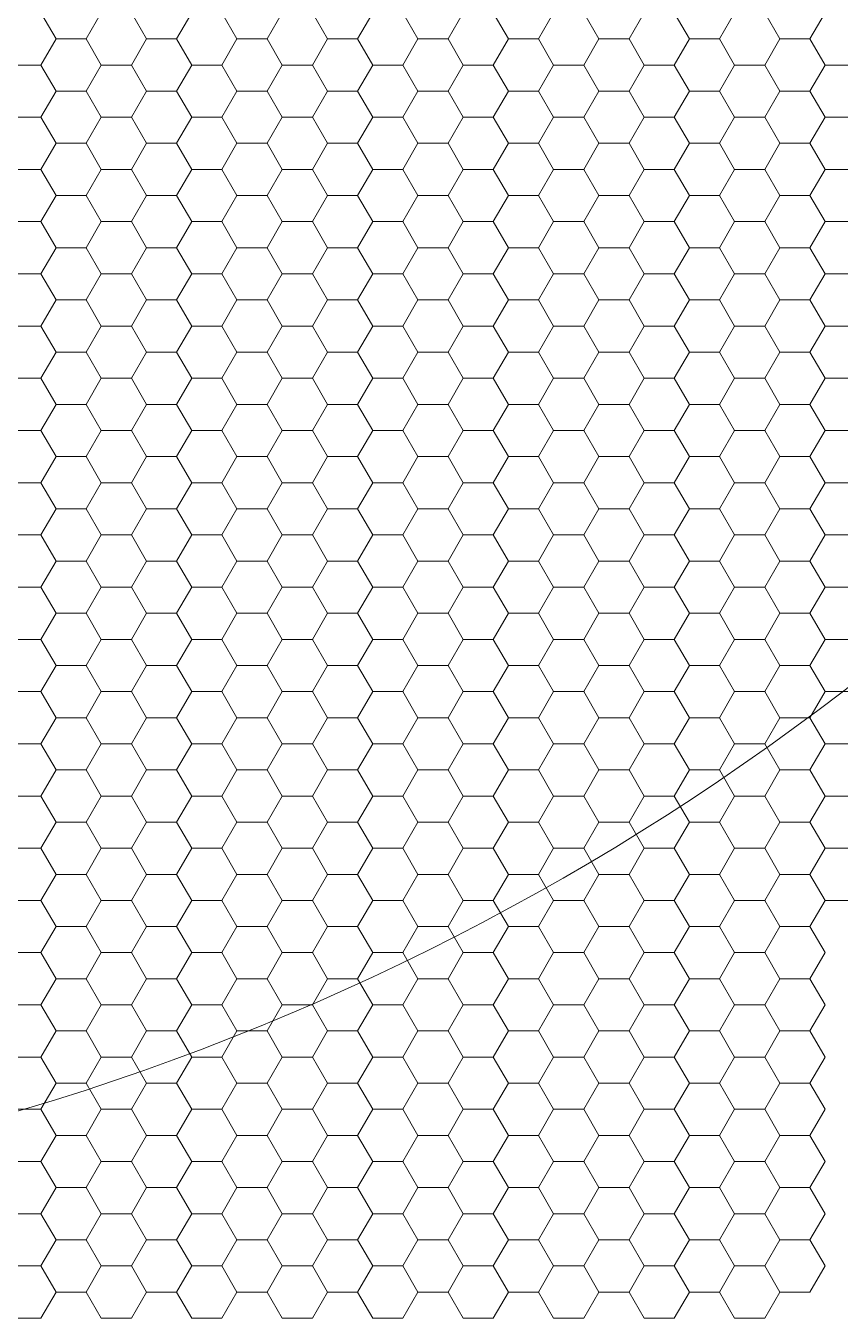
# Model space of a CAD drawing. Header units: inches. Extents: x 59 to 241, y -1 to 185.
# Drawn here: x 174 to 201, y -0.87 to 42 of the extents above; entities that cross this region are included whole.
import ezdxf

# ---------------------------------------------------------------- set-up
doc = ezdxf.new("R2010")
doc.units = ezdxf.units.IN
doc.header["$MEASUREMENT"] = 0
doc.layers.get('0').update_dxf_attribs({"lineweight": 0})

msp = doc.modelspace()

# ---------------------------------------------------------------- linework, layer by layer
at = {"color": 251, "linetype": 'Continuous', "lineweight": 0, "flags": 128}
for points in [[(176, 43.301), (175, 43.301), (174.5, 42.435), (175, 41.569), (176, 41.569), (176.5, 42.435)], [(179, 43.301), (178, 43.301), (177.5, 42.435), (178, 41.569), (179, 41.569), (179.5, 42.435)], [(182, 43.301), (181, 43.301), (180.5, 42.435), (181, 41.569), (182, 41.569), (182.5, 42.435)], [(185, 43.301), (184, 43.301), (183.5, 42.435), (184, 41.569), (185, 41.569), (185.5, 42.435)], [(188, 43.301), (187, 43.301), (186.5, 42.435), (187, 41.569), (188, 41.569), (188.5, 42.435)], [(191, 43.301), (190, 43.301), (189.5, 42.435), (190, 41.569), (191, 41.569), (191.5, 42.435)], [(194, 43.301), (193, 43.301), (192.5, 42.435), (193, 41.569), (194, 41.569), (194.5, 42.435)], [(197, 43.301), (196, 43.301), (195.5, 42.435), (196, 41.569), (197, 41.569), (197.5, 42.435)], [(200, 43.301), (199, 43.301), (198.5, 42.435), (199, 41.569), (200, 41.569), (200.5, 42.435)], [(174.5, 42.435), (173.5, 42.435), (173, 41.569), (173.5, 40.703), (174.5, 40.703), (175, 41.569)], [(177.5, 42.435), (176.5, 42.435), (176, 41.569), (176.5, 40.703), (177.5, 40.703), (178, 41.569)], [(180.5, 42.435), (179.5, 42.435), (179, 41.569), (179.5, 40.703), (180.5, 40.703), (181, 41.569)], [(183.5, 42.435), (182.5, 42.435), (182, 41.569), (182.5, 40.703), (183.5, 40.703), (184, 41.569)], [(186.5, 42.435), (185.5, 42.435), (185, 41.569), (185.5, 40.703), (186.5, 40.703), (187, 41.569)], [(189.5, 42.435), (188.5, 42.435), (188, 41.569), (188.5, 40.703), (189.5, 40.703), (190, 41.569)], [(192.5, 42.435), (191.5, 42.435), (191, 41.569), (191.5, 40.703), (192.5, 40.703), (193, 41.569)], [(195.5, 42.435), (194.5, 42.435), (194, 41.569), (194.5, 40.703), (195.5, 40.703), (196, 41.569)], [(198.5, 42.435), (197.5, 42.435), (197, 41.569), (197.5, 40.703), (198.5, 40.703), (199, 41.569)], [(201.5, 42.435), (200.5, 42.435), (200, 41.569), (200.5, 40.703), (201.5, 40.703), (202, 41.569)], [(176, 41.569), (175, 41.569), (174.5, 40.703), (175, 39.837), (176, 39.837), (176.5, 40.703)], [(179, 41.569), (178, 41.569), (177.5, 40.703), (178, 39.837), (179, 39.837), (179.5, 40.703)], [(182, 41.569), (181, 41.569), (180.5, 40.703), (181, 39.837), (182, 39.837), (182.5, 40.703)], [(185, 41.569), (184, 41.569), (183.5, 40.703), (184, 39.837), (185, 39.837), (185.5, 40.703)], [(188, 41.569), (187, 41.569), (186.5, 40.703), (187, 39.837), (188, 39.837), (188.5, 40.703)], [(191, 41.569), (190, 41.569), (189.5, 40.703), (190, 39.837), (191, 39.837), (191.5, 40.703)], [(194, 41.569), (193, 41.569), (192.5, 40.703), (193, 39.837), (194, 39.837), (194.5, 40.703)], [(197, 41.569), (196, 41.569), (195.5, 40.703), (196, 39.837), (197, 39.837), (197.5, 40.703)], [(200, 41.569), (199, 41.569), (198.5, 40.703), (199, 39.837), (200, 39.837), (200.5, 40.703)], [(174.5, 40.703), (173.5, 40.703), (173, 39.837), (173.5, 38.971), (174.5, 38.971), (175, 39.837)], [(177.5, 40.703), (176.5, 40.703), (176, 39.837), (176.5, 38.971), (177.5, 38.971), (178, 39.837)], [(180.5, 40.703), (179.5, 40.703), (179, 39.837), (179.5, 38.971), (180.5, 38.971), (181, 39.837)], [(183.5, 40.703), (182.5, 40.703), (182, 39.837), (182.5, 38.971), (183.5, 38.971), (184, 39.837)], [(186.5, 40.703), (185.5, 40.703), (185, 39.837), (185.5, 38.971), (186.5, 38.971), (187, 39.837)], [(189.5, 40.703), (188.5, 40.703), (188, 39.837), (188.5, 38.971), (189.5, 38.971), (190, 39.837)], [(192.5, 40.703), (191.5, 40.703), (191, 39.837), (191.5, 38.971), (192.5, 38.971), (193, 39.837)], [(195.5, 40.703), (194.5, 40.703), (194, 39.837), (194.5, 38.971), (195.5, 38.971), (196, 39.837)], [(198.5, 40.703), (197.5, 40.703), (197, 39.837), (197.5, 38.971), (198.5, 38.971), (199, 39.837)], [(201.5, 40.703), (200.5, 40.703), (200, 39.837), (200.5, 38.971), (201.5, 38.971), (202, 39.837)], [(176, 39.837), (175, 39.837), (174.5, 38.971), (175, 38.105), (176, 38.105), (176.5, 38.971)], [(179, 39.837), (178, 39.837), (177.5, 38.971), (178, 38.105), (179, 38.105), (179.5, 38.971)], [(182, 39.837), (181, 39.837), (180.5, 38.971), (181, 38.105), (182, 38.105), (182.5, 38.971)], [(185, 39.837), (184, 39.837), (183.5, 38.971), (184, 38.105), (185, 38.105), (185.5, 38.971)], [(188, 39.837), (187, 39.837), (186.5, 38.971), (187, 38.105), (188, 38.105), (188.5, 38.971)], [(191, 39.837), (190, 39.837), (189.5, 38.971), (190, 38.105), (191, 38.105), (191.5, 38.971)], [(194, 39.837), (193, 39.837), (192.5, 38.971), (193, 38.105), (194, 38.105), (194.5, 38.971)], [(197, 39.837), (196, 39.837), (195.5, 38.971), (196, 38.105), (197, 38.105), (197.5, 38.971)], [(200, 39.837), (199, 39.837), (198.5, 38.971), (199, 38.105), (200, 38.105), (200.5, 38.971)], [(174.5, 38.971), (173.5, 38.971), (173, 38.105), (173.5, 37.239), (174.5, 37.239), (175, 38.105)], [(177.5, 38.971), (176.5, 38.971), (176, 38.105), (176.5, 37.239), (177.5, 37.239), (178, 38.105)], [(180.5, 38.971), (179.5, 38.971), (179, 38.105), (179.5, 37.239), (180.5, 37.239), (181, 38.105)], [(183.5, 38.971), (182.5, 38.971), (182, 38.105), (182.5, 37.239), (183.5, 37.239), (184, 38.105)], [(186.5, 38.971), (185.5, 38.971), (185, 38.105), (185.5, 37.239), (186.5, 37.239), (187, 38.105)], [(189.5, 38.971), (188.5, 38.971), (188, 38.105), (188.5, 37.239), (189.5, 37.239), (190, 38.105)], [(192.5, 38.971), (191.5, 38.971), (191, 38.105), (191.5, 37.239), (192.5, 37.239), (193, 38.105)], [(195.5, 38.971), (194.5, 38.971), (194, 38.105), (194.5, 37.239), (195.5, 37.239), (196, 38.105)], [(198.5, 38.971), (197.5, 38.971), (197, 38.105), (197.5, 37.239), (198.5, 37.239), (199, 38.105)], [(201.5, 38.971), (200.5, 38.971), (200, 38.105), (200.5, 37.239), (201.5, 37.239), (202, 38.105)], [(176, 38.105), (175, 38.105), (174.5, 37.239), (175, 36.373), (176, 36.373), (176.5, 37.239)], [(179, 38.105), (178, 38.105), (177.5, 37.239), (178, 36.373), (179, 36.373), (179.5, 37.239)], [(182, 38.105), (181, 38.105), (180.5, 37.239), (181, 36.373), (182, 36.373), (182.5, 37.239)], [(185, 38.105), (184, 38.105), (183.5, 37.239), (184, 36.373), (185, 36.373), (185.5, 37.239)], [(188, 38.105), (187, 38.105), (186.5, 37.239), (187, 36.373), (188, 36.373), (188.5, 37.239)], [(191, 38.105), (190, 38.105), (189.5, 37.239), (190, 36.373), (191, 36.373), (191.5, 37.239)], [(194, 38.105), (193, 38.105), (192.5, 37.239), (193, 36.373), (194, 36.373), (194.5, 37.239)], [(197, 38.105), (196, 38.105), (195.5, 37.239), (196, 36.373), (197, 36.373), (197.5, 37.239)], [(200, 38.105), (199, 38.105), (198.5, 37.239), (199, 36.373), (200, 36.373), (200.5, 37.239)], [(174.5, 37.239), (173.5, 37.239), (173, 36.373), (173.5, 35.507), (174.5, 35.507), (175, 36.373)], [(177.5, 37.239), (176.5, 37.239), (176, 36.373), (176.5, 35.507), (177.5, 35.507), (178, 36.373)], [(180.5, 37.239), (179.5, 37.239), (179, 36.373), (179.5, 35.507), (180.5, 35.507), (181, 36.373)], [(183.5, 37.239), (182.5, 37.239), (182, 36.373), (182.5, 35.507), (183.5, 35.507), (184, 36.373)], [(186.5, 37.239), (185.5, 37.239), (185, 36.373), (185.5, 35.507), (186.5, 35.507), (187, 36.373)], [(189.5, 37.239), (188.5, 37.239), (188, 36.373), (188.5, 35.507), (189.5, 35.507), (190, 36.373)], [(192.5, 37.239), (191.5, 37.239), (191, 36.373), (191.5, 35.507), (192.5, 35.507), (193, 36.373)], [(195.5, 37.239), (194.5, 37.239), (194, 36.373), (194.5, 35.507), (195.5, 35.507), (196, 36.373)], [(198.5, 37.239), (197.5, 37.239), (197, 36.373), (197.5, 35.507), (198.5, 35.507), (199, 36.373)], [(201.5, 37.239), (200.5, 37.239), (200, 36.373), (200.5, 35.507), (201.5, 35.507), (202, 36.373)], [(176, 36.373), (175, 36.373), (174.5, 35.507), (175, 34.641), (176, 34.641), (176.5, 35.507)], [(179, 36.373), (178, 36.373), (177.5, 35.507), (178, 34.641), (179, 34.641), (179.5, 35.507)], [(182, 36.373), (181, 36.373), (180.5, 35.507), (181, 34.641), (182, 34.641), (182.5, 35.507)], [(185, 36.373), (184, 36.373), (183.5, 35.507), (184, 34.641), (185, 34.641), (185.5, 35.507)], [(188, 36.373), (187, 36.373), (186.5, 35.507), (187, 34.641), (188, 34.641), (188.5, 35.507)], [(191, 36.373), (190, 36.373), (189.5, 35.507), (190, 34.641), (191, 34.641), (191.5, 35.507)], [(194, 36.373), (193, 36.373), (192.5, 35.507), (193, 34.641), (194, 34.641), (194.5, 35.507)], [(197, 36.373), (196, 36.373), (195.5, 35.507), (196, 34.641), (197, 34.641), (197.5, 35.507)], [(200, 36.373), (199, 36.373), (198.5, 35.507), (199, 34.641), (200, 34.641), (200.5, 35.507)], [(174.5, 35.507), (173.5, 35.507), (173, 34.641), (173.5, 33.775), (174.5, 33.775), (175, 34.641)], [(177.5, 35.507), (176.5, 35.507), (176, 34.641), (176.5, 33.775), (177.5, 33.775), (178, 34.641)], [(180.5, 35.507), (179.5, 35.507), (179, 34.641), (179.5, 33.775), (180.5, 33.775), (181, 34.641)], [(183.5, 35.507), (182.5, 35.507), (182, 34.641), (182.5, 33.775), (183.5, 33.775), (184, 34.641)], [(186.5, 35.507), (185.5, 35.507), (185, 34.641), (185.5, 33.775), (186.5, 33.775), (187, 34.641)], [(189.5, 35.507), (188.5, 35.507), (188, 34.641), (188.5, 33.775), (189.5, 33.775), (190, 34.641)], [(192.5, 35.507), (191.5, 35.507), (191, 34.641), (191.5, 33.775), (192.5, 33.775), (193, 34.641)], [(195.5, 35.507), (194.5, 35.507), (194, 34.641), (194.5, 33.775), (195.5, 33.775), (196, 34.641)], [(198.5, 35.507), (197.5, 35.507), (197, 34.641), (197.5, 33.775), (198.5, 33.775), (199, 34.641)], [(201.5, 35.507), (200.5, 35.507), (200, 34.641), (200.5, 33.775), (201.5, 33.775), (202, 34.641)], [(176, 34.641), (175, 34.641), (174.5, 33.775), (175, 32.909), (176, 32.909), (176.5, 33.775)], [(179, 34.641), (178, 34.641), (177.5, 33.775), (178, 32.909), (179, 32.909), (179.5, 33.775)], [(182, 34.641), (181, 34.641), (180.5, 33.775), (181, 32.909), (182, 32.909), (182.5, 33.775)], [(185, 34.641), (184, 34.641), (183.5, 33.775), (184, 32.909), (185, 32.909), (185.5, 33.775)], [(188, 34.641), (187, 34.641), (186.5, 33.775), (187, 32.909), (188, 32.909), (188.5, 33.775)], [(191, 34.641), (190, 34.641), (189.5, 33.775), (190, 32.909), (191, 32.909), (191.5, 33.775)], [(194, 34.641), (193, 34.641), (192.5, 33.775), (193, 32.909), (194, 32.909), (194.5, 33.775)], [(197, 34.641), (196, 34.641), (195.5, 33.775), (196, 32.909), (197, 32.909), (197.5, 33.775)], [(200, 34.641), (199, 34.641), (198.5, 33.775), (199, 32.909), (200, 32.909), (200.5, 33.775)], [(174.5, 33.775), (173.5, 33.775), (173, 32.909), (173.5, 32.043), (174.5, 32.043), (175, 32.909)], [(177.5, 33.775), (176.5, 33.775), (176, 32.909), (176.5, 32.043), (177.5, 32.043), (178, 32.909)], [(180.5, 33.775), (179.5, 33.775), (179, 32.909), (179.5, 32.043), (180.5, 32.043), (181, 32.909)], [(183.5, 33.775), (182.5, 33.775), (182, 32.909), (182.5, 32.043), (183.5, 32.043), (184, 32.909)], [(186.5, 33.775), (185.5, 33.775), (185, 32.909), (185.5, 32.043), (186.5, 32.043), (187, 32.909)], [(189.5, 33.775), (188.5, 33.775), (188, 32.909), (188.5, 32.043), (189.5, 32.043), (190, 32.909)], [(192.5, 33.775), (191.5, 33.775), (191, 32.909), (191.5, 32.043), (192.5, 32.043), (193, 32.909)], [(195.5, 33.775), (194.5, 33.775), (194, 32.909), (194.5, 32.043), (195.5, 32.043), (196, 32.909)], [(198.5, 33.775), (197.5, 33.775), (197, 32.909), (197.5, 32.043), (198.5, 32.043), (199, 32.909)], [(201.5, 33.775), (200.5, 33.775), (200, 32.909), (200.5, 32.043), (201.5, 32.043), (202, 32.909)], [(176, 32.909), (175, 32.909), (174.5, 32.043), (175, 31.177), (176, 31.177), (176.5, 32.043)], [(179, 32.909), (178, 32.909), (177.5, 32.043), (178, 31.177), (179, 31.177), (179.5, 32.043)], [(182, 32.909), (181, 32.909), (180.5, 32.043), (181, 31.177), (182, 31.177), (182.5, 32.043)], [(185, 32.909), (184, 32.909), (183.5, 32.043), (184, 31.177), (185, 31.177), (185.5, 32.043)], [(188, 32.909), (187, 32.909), (186.5, 32.043), (187, 31.177), (188, 31.177), (188.5, 32.043)], [(191, 32.909), (190, 32.909), (189.5, 32.043), (190, 31.177), (191, 31.177), (191.5, 32.043)], [(194, 32.909), (193, 32.909), (192.5, 32.043), (193, 31.177), (194, 31.177), (194.5, 32.043)], [(197, 32.909), (196, 32.909), (195.5, 32.043), (196, 31.177), (197, 31.177), (197.5, 32.043)], [(200, 32.909), (199, 32.909), (198.5, 32.043), (199, 31.177), (200, 31.177), (200.5, 32.043)], [(174.5, 32.043), (173.5, 32.043), (173, 31.177), (173.5, 30.311), (174.5, 30.311), (175, 31.177)], [(177.5, 32.043), (176.5, 32.043), (176, 31.177), (176.5, 30.311), (177.5, 30.311), (178, 31.177)], [(180.5, 32.043), (179.5, 32.043), (179, 31.177), (179.5, 30.311), (180.5, 30.311), (181, 31.177)], [(183.5, 32.043), (182.5, 32.043), (182, 31.177), (182.5, 30.311), (183.5, 30.311), (184, 31.177)], [(186.5, 32.043), (185.5, 32.043), (185, 31.177), (185.5, 30.311), (186.5, 30.311), (187, 31.177)], [(189.5, 32.043), (188.5, 32.043), (188, 31.177), (188.5, 30.311), (189.5, 30.311), (190, 31.177)], [(192.5, 32.043), (191.5, 32.043), (191, 31.177), (191.5, 30.311), (192.5, 30.311), (193, 31.177)], [(195.5, 32.043), (194.5, 32.043), (194, 31.177), (194.5, 30.311), (195.5, 30.311), (196, 31.177)], [(198.5, 32.043), (197.5, 32.043), (197, 31.177), (197.5, 30.311), (198.5, 30.311), (199, 31.177)], [(201.5, 32.043), (200.5, 32.043), (200, 31.177), (200.5, 30.311), (201.5, 30.311), (202, 31.177)], [(176, 31.177), (175, 31.177), (174.5, 30.311), (175, 29.445), (176, 29.445), (176.5, 30.311)], [(179, 31.177), (178, 31.177), (177.5, 30.311), (178, 29.445), (179, 29.445), (179.5, 30.311)], [(182, 31.177), (181, 31.177), (180.5, 30.311), (181, 29.445), (182, 29.445), (182.5, 30.311)], [(185, 31.177), (184, 31.177), (183.5, 30.311), (184, 29.445), (185, 29.445), (185.5, 30.311)], [(188, 31.177), (187, 31.177), (186.5, 30.311), (187, 29.445), (188, 29.445), (188.5, 30.311)], [(191, 31.177), (190, 31.177), (189.5, 30.311), (190, 29.445), (191, 29.445), (191.5, 30.311)], [(194, 31.177), (193, 31.177), (192.5, 30.311), (193, 29.445), (194, 29.445), (194.5, 30.311)], [(197, 31.177), (196, 31.177), (195.5, 30.311), (196, 29.445), (197, 29.445), (197.5, 30.311)], [(200, 31.177), (199, 31.177), (198.5, 30.311), (199, 29.445), (200, 29.445), (200.5, 30.311)], [(174.5, 30.311), (173.5, 30.311), (173, 29.445), (173.5, 28.579), (174.5, 28.579), (175, 29.445)], [(177.5, 30.311), (176.5, 30.311), (176, 29.445), (176.5, 28.579), (177.5, 28.579), (178, 29.445)], [(180.5, 30.311), (179.5, 30.311), (179, 29.445), (179.5, 28.579), (180.5, 28.579), (181, 29.445)], [(183.5, 30.311), (182.5, 30.311), (182, 29.445), (182.5, 28.579), (183.5, 28.579), (184, 29.445)], [(186.5, 30.311), (185.5, 30.311), (185, 29.445), (185.5, 28.579), (186.5, 28.579), (187, 29.445)], [(189.5, 30.311), (188.5, 30.311), (188, 29.445), (188.5, 28.579), (189.5, 28.579), (190, 29.445)], [(192.5, 30.311), (191.5, 30.311), (191, 29.445), (191.5, 28.579), (192.5, 28.579), (193, 29.445)], [(195.5, 30.311), (194.5, 30.311), (194, 29.445), (194.5, 28.579), (195.5, 28.579), (196, 29.445)], [(198.5, 30.311), (197.5, 30.311), (197, 29.445), (197.5, 28.579), (198.5, 28.579), (199, 29.445)], [(201.5, 30.311), (200.5, 30.311), (200, 29.445), (200.5, 28.579), (201.5, 28.579), (202, 29.445)], [(176, 29.445), (175, 29.445), (174.5, 28.579), (175, 27.713), (176, 27.713), (176.5, 28.579)], [(179, 29.445), (178, 29.445), (177.5, 28.579), (178, 27.713), (179, 27.713), (179.5, 28.579)], [(182, 29.445), (181, 29.445), (180.5, 28.579), (181, 27.713), (182, 27.713), (182.5, 28.579)], [(185, 29.445), (184, 29.445), (183.5, 28.579), (184, 27.713), (185, 27.713), (185.5, 28.579)], [(188, 29.445), (187, 29.445), (186.5, 28.579), (187, 27.713), (188, 27.713), (188.5, 28.579)], [(191, 29.445), (190, 29.445), (189.5, 28.579), (190, 27.713), (191, 27.713), (191.5, 28.579)], [(194, 29.445), (193, 29.445), (192.5, 28.579), (193, 27.713), (194, 27.713), (194.5, 28.579)], [(197, 29.445), (196, 29.445), (195.5, 28.579), (196, 27.713), (197, 27.713), (197.5, 28.579)], [(200, 29.445), (199, 29.445), (198.5, 28.579), (199, 27.713), (200, 27.713), (200.5, 28.579)], [(174.5, 28.579), (173.5, 28.579), (173, 27.713), (173.5, 26.847), (174.5, 26.847), (175, 27.713)], [(177.5, 28.579), (176.5, 28.579), (176, 27.713), (176.5, 26.847), (177.5, 26.847), (178, 27.713)], [(180.5, 28.579), (179.5, 28.579), (179, 27.713), (179.5, 26.847), (180.5, 26.847), (181, 27.713)], [(183.5, 28.579), (182.5, 28.579), (182, 27.713), (182.5, 26.847), (183.5, 26.847), (184, 27.713)], [(186.5, 28.579), (185.5, 28.579), (185, 27.713), (185.5, 26.847), (186.5, 26.847), (187, 27.713)], [(189.5, 28.579), (188.5, 28.579), (188, 27.713), (188.5, 26.847), (189.5, 26.847), (190, 27.713)], [(192.5, 28.579), (191.5, 28.579), (191, 27.713), (191.5, 26.847), (192.5, 26.847), (193, 27.713)], [(195.5, 28.579), (194.5, 28.579), (194, 27.713), (194.5, 26.847), (195.5, 26.847), (196, 27.713)], [(198.5, 28.579), (197.5, 28.579), (197, 27.713), (197.5, 26.847), (198.5, 26.847), (199, 27.713)], [(201.5, 28.579), (200.5, 28.579), (200, 27.713), (200.5, 26.847), (201.5, 26.847), (202, 27.713)], [(176, 27.713), (175, 27.713), (174.5, 26.847), (175, 25.981), (176, 25.981), (176.5, 26.847)], [(179, 27.713), (178, 27.713), (177.5, 26.847), (178, 25.981), (179, 25.981), (179.5, 26.847)], [(182, 27.713), (181, 27.713), (180.5, 26.847), (181, 25.981), (182, 25.981), (182.5, 26.847)], [(185, 27.713), (184, 27.713), (183.5, 26.847), (184, 25.981), (185, 25.981), (185.5, 26.847)], [(188, 27.713), (187, 27.713), (186.5, 26.847), (187, 25.981), (188, 25.981), (188.5, 26.847)], [(191, 27.713), (190, 27.713), (189.5, 26.847), (190, 25.981), (191, 25.981), (191.5, 26.847)], [(194, 27.713), (193, 27.713), (192.5, 26.847), (193, 25.981), (194, 25.981), (194.5, 26.847)], [(197, 27.713), (196, 27.713), (195.5, 26.847), (196, 25.981), (197, 25.981), (197.5, 26.847)], [(200, 27.713), (199, 27.713), (198.5, 26.847), (199, 25.981), (200, 25.981), (200.5, 26.847)], [(174.5, 26.847), (173.5, 26.847), (173, 25.981), (173.5, 25.115), (174.5, 25.115), (175, 25.981)], [(177.5, 26.847), (176.5, 26.847), (176, 25.981), (176.5, 25.115), (177.5, 25.115), (178, 25.981)], [(180.5, 26.847), (179.5, 26.847), (179, 25.981), (179.5, 25.115), (180.5, 25.115), (181, 25.981)], [(183.5, 26.847), (182.5, 26.847), (182, 25.981), (182.5, 25.115), (183.5, 25.115), (184, 25.981)], [(186.5, 26.847), (185.5, 26.847), (185, 25.981), (185.5, 25.115), (186.5, 25.115), (187, 25.981)], [(189.5, 26.847), (188.5, 26.847), (188, 25.981), (188.5, 25.115), (189.5, 25.115), (190, 25.981)], [(192.5, 26.847), (191.5, 26.847), (191, 25.981), (191.5, 25.115), (192.5, 25.115), (193, 25.981)], [(195.5, 26.847), (194.5, 26.847), (194, 25.981), (194.5, 25.115), (195.5, 25.115), (196, 25.981)], [(198.5, 26.847), (197.5, 26.847), (197, 25.981), (197.5, 25.115), (198.5, 25.115), (199, 25.981)], [(201.5, 26.847), (200.5, 26.847), (200, 25.981), (200.5, 25.115), (201.5, 25.115), (202, 25.981)], [(176, 25.981), (175, 25.981), (174.5, 25.115), (175, 24.249), (176, 24.249), (176.5, 25.115)], [(179, 25.981), (178, 25.981), (177.5, 25.115), (178, 24.249), (179, 24.249), (179.5, 25.115)], [(182, 25.981), (181, 25.981), (180.5, 25.115), (181, 24.249), (182, 24.249), (182.5, 25.115)], [(185, 25.981), (184, 25.981), (183.5, 25.115), (184, 24.249), (185, 24.249), (185.5, 25.115)], [(188, 25.981), (187, 25.981), (186.5, 25.115), (187, 24.249), (188, 24.249), (188.5, 25.115)], [(191, 25.981), (190, 25.981), (189.5, 25.115), (190, 24.249), (191, 24.249), (191.5, 25.115)], [(194, 25.981), (193, 25.981), (192.5, 25.115), (193, 24.249), (194, 24.249), (194.5, 25.115)], [(197, 25.981), (196, 25.981), (195.5, 25.115), (196, 24.249), (197, 24.249), (197.5, 25.115)], [(200, 25.981), (199, 25.981), (198.5, 25.115), (199, 24.249), (200, 24.249), (200.5, 25.115)], [(174.5, 25.115), (173.5, 25.115), (173, 24.249), (173.5, 23.383), (174.5, 23.383), (175, 24.249)], [(177.5, 25.115), (176.5, 25.115), (176, 24.249), (176.5, 23.383), (177.5, 23.383), (178, 24.249)], [(180.5, 25.115), (179.5, 25.115), (179, 24.249), (179.5, 23.383), (180.5, 23.383), (181, 24.249)], [(183.5, 25.115), (182.5, 25.115), (182, 24.249), (182.5, 23.383), (183.5, 23.383), (184, 24.249)], [(186.5, 25.115), (185.5, 25.115), (185, 24.249), (185.5, 23.383), (186.5, 23.383), (187, 24.249)], [(189.5, 25.115), (188.5, 25.115), (188, 24.249), (188.5, 23.383), (189.5, 23.383), (190, 24.249)], [(192.5, 25.115), (191.5, 25.115), (191, 24.249), (191.5, 23.383), (192.5, 23.383), (193, 24.249)], [(195.5, 25.115), (194.5, 25.115), (194, 24.249), (194.5, 23.383), (195.5, 23.383), (196, 24.249)], [(198.5, 25.115), (197.5, 25.115), (197, 24.249), (197.5, 23.383), (198.5, 23.383), (199, 24.249)], [(201.5, 25.115), (200.5, 25.115), (200, 24.249), (200.5, 23.383), (201.5, 23.383), (202, 24.249)], [(176, 24.249), (175, 24.249), (174.5, 23.383), (175, 22.517), (176, 22.517), (176.5, 23.383)], [(179, 24.249), (178, 24.249), (177.5, 23.383), (178, 22.517), (179, 22.517), (179.5, 23.383)], [(182, 24.249), (181, 24.249), (180.5, 23.383), (181, 22.517), (182, 22.517), (182.5, 23.383)], [(185, 24.249), (184, 24.249), (183.5, 23.383), (184, 22.517), (185, 22.517), (185.5, 23.383)], [(188, 24.249), (187, 24.249), (186.5, 23.383), (187, 22.517), (188, 22.517), (188.5, 23.383)], [(191, 24.249), (190, 24.249), (189.5, 23.383), (190, 22.517), (191, 22.517), (191.5, 23.383)], [(194, 24.249), (193, 24.249), (192.5, 23.383), (193, 22.517), (194, 22.517), (194.5, 23.383)], [(197, 24.249), (196, 24.249), (195.5, 23.383), (196, 22.517), (197, 22.517), (197.5, 23.383)], [(200, 24.249), (199, 24.249), (198.5, 23.383), (199, 22.517), (200, 22.517), (200.5, 23.383)], [(174.5, 23.383), (173.5, 23.383), (173, 22.517), (173.5, 21.651), (174.5, 21.651), (175, 22.517)], [(177.5, 23.383), (176.5, 23.383), (176, 22.517), (176.5, 21.651), (177.5, 21.651), (178, 22.517)], [(180.5, 23.383), (179.5, 23.383), (179, 22.517), (179.5, 21.651), (180.5, 21.651), (181, 22.517)], [(183.5, 23.383), (182.5, 23.383), (182, 22.517), (182.5, 21.651), (183.5, 21.651), (184, 22.517)], [(186.5, 23.383), (185.5, 23.383), (185, 22.517), (185.5, 21.651), (186.5, 21.651), (187, 22.517)], [(189.5, 23.383), (188.5, 23.383), (188, 22.517), (188.5, 21.651), (189.5, 21.651), (190, 22.517)], [(192.5, 23.383), (191.5, 23.383), (191, 22.517), (191.5, 21.651), (192.5, 21.651), (193, 22.517)], [(195.5, 23.383), (194.5, 23.383), (194, 22.517), (194.5, 21.651), (195.5, 21.651), (196, 22.517)], [(198.5, 23.383), (197.5, 23.383), (197, 22.517), (197.5, 21.651), (198.5, 21.651), (199, 22.517)], [(201.5, 23.383), (200.5, 23.383), (200, 22.517), (200.5, 21.651), (201.5, 21.651), (202, 22.517)], [(176, 22.517), (175, 22.517), (174.5, 21.651), (175, 20.785), (176, 20.785), (176.5, 21.651)], [(179, 22.517), (178, 22.517), (177.5, 21.651), (178, 20.785), (179, 20.785), (179.5, 21.651)], [(182, 22.517), (181, 22.517), (180.5, 21.651), (181, 20.785), (182, 20.785), (182.5, 21.651)], [(185, 22.517), (184, 22.517), (183.5, 21.651), (184, 20.785), (185, 20.785), (185.5, 21.651)], [(188, 22.517), (187, 22.517), (186.5, 21.651), (187, 20.785), (188, 20.785), (188.5, 21.651)], [(191, 22.517), (190, 22.517), (189.5, 21.651), (190, 20.785), (191, 20.785), (191.5, 21.651)], [(194, 22.517), (193, 22.517), (192.5, 21.651), (193, 20.785), (194, 20.785), (194.5, 21.651)], [(197, 22.517), (196, 22.517), (195.5, 21.651), (196, 20.785), (197, 20.785), (197.5, 21.651)], [(200, 22.517), (199, 22.517), (198.5, 21.651), (199, 20.785), (200, 20.785), (200.5, 21.651)], [(174.5, 21.651), (173.5, 21.651), (173, 20.785), (173.5, 19.919), (174.5, 19.919), (175, 20.785)], [(177.5, 21.651), (176.5, 21.651), (176, 20.785), (176.5, 19.919), (177.5, 19.919), (178, 20.785)], [(180.5, 21.651), (179.5, 21.651), (179, 20.785), (179.5, 19.919), (180.5, 19.919), (181, 20.785)], [(183.5, 21.651), (182.5, 21.651), (182, 20.785), (182.5, 19.919), (183.5, 19.919), (184, 20.785)], [(186.5, 21.651), (185.5, 21.651), (185, 20.785), (185.5, 19.919), (186.5, 19.919), (187, 20.785)], [(189.5, 21.651), (188.5, 21.651), (188, 20.785), (188.5, 19.919), (189.5, 19.919), (190, 20.785)], [(192.5, 21.651), (191.5, 21.651), (191, 20.785), (191.5, 19.919), (192.5, 19.919), (193, 20.785)], [(195.5, 21.651), (194.5, 21.651), (194, 20.785), (194.5, 19.919), (195.5, 19.919), (196, 20.785)], [(198.5, 21.651), (197.5, 21.651), (197, 20.785), (197.5, 19.919), (198.5, 19.919), (199, 20.785)], [(201.5, 21.651), (200.5, 21.651), (200, 20.785), (200.5, 19.919), (201.5, 19.919), (202, 20.785)], [(176, 20.785), (175, 20.785), (174.5, 19.919), (175, 19.053), (176, 19.053), (176.5, 19.919)], [(179, 20.785), (178, 20.785), (177.5, 19.919), (178, 19.053), (179, 19.053), (179.5, 19.919)], [(182, 20.785), (181, 20.785), (180.5, 19.919), (181, 19.053), (182, 19.053), (182.5, 19.919)], [(185, 20.785), (184, 20.785), (183.5, 19.919), (184, 19.053), (185, 19.053), (185.5, 19.919)], [(188, 20.785), (187, 20.785), (186.5, 19.919), (187, 19.053), (188, 19.053), (188.5, 19.919)], [(191, 20.785), (190, 20.785), (189.5, 19.919), (190, 19.053), (191, 19.053), (191.5, 19.919)], [(194, 20.785), (193, 20.785), (192.5, 19.919), (193, 19.053), (194, 19.053), (194.5, 19.919)], [(197, 20.785), (196, 20.785), (195.5, 19.919), (196, 19.053), (197, 19.053), (197.5, 19.919)], [(200, 20.785), (199, 20.785), (198.5, 19.919), (199, 19.053), (200, 19.053), (200.5, 19.919)], [(174.5, 19.919), (173.5, 19.919), (173, 19.053), (173.5, 18.187), (174.5, 18.187), (175, 19.053)], [(177.5, 19.919), (176.5, 19.919), (176, 19.053), (176.5, 18.187), (177.5, 18.187), (178, 19.053)], [(180.5, 19.919), (179.5, 19.919), (179, 19.053), (179.5, 18.187), (180.5, 18.187), (181, 19.053)], [(183.5, 19.919), (182.5, 19.919), (182, 19.053), (182.5, 18.187), (183.5, 18.187), (184, 19.053)], [(186.5, 19.919), (185.5, 19.919), (185, 19.053), (185.5, 18.187), (186.5, 18.187), (187, 19.053)], [(189.5, 19.919), (188.5, 19.919), (188, 19.053), (188.5, 18.187), (189.5, 18.187), (190, 19.053)], [(192.5, 19.919), (191.5, 19.919), (191, 19.053), (191.5, 18.187), (192.5, 18.187), (193, 19.053)], [(195.5, 19.919), (194.5, 19.919), (194, 19.053), (194.5, 18.187), (195.5, 18.187), (196, 19.053)], [(198.5, 19.919), (197.5, 19.919), (197, 19.053), (197.5, 18.187), (198.5, 18.187), (199, 19.053)], [(201.5, 19.919), (200.5, 19.919), (200, 19.053), (200.5, 18.187), (201.5, 18.187), (202, 19.053)], [(176, 19.053), (175, 19.053), (174.5, 18.187), (175, 17.32), (176, 17.32), (176.5, 18.187)], [(179, 19.053), (178, 19.053), (177.5, 18.187), (178, 17.32), (179, 17.32), (179.5, 18.187)], [(182, 19.053), (181, 19.053), (180.5, 18.187), (181, 17.32), (182, 17.32), (182.5, 18.187)], [(185, 19.053), (184, 19.053), (183.5, 18.187), (184, 17.32), (185, 17.32), (185.5, 18.187)], [(188, 19.053), (187, 19.053), (186.5, 18.187), (187, 17.32), (188, 17.32), (188.5, 18.187)], [(191, 19.053), (190, 19.053), (189.5, 18.187), (190, 17.32), (191, 17.32), (191.5, 18.187)], [(194, 19.053), (193, 19.053), (192.5, 18.187), (193, 17.32), (194, 17.32), (194.5, 18.187)], [(197, 19.053), (196, 19.053), (195.5, 18.187), (196, 17.32), (197, 17.32), (197.5, 18.187)], [(200, 19.053), (199, 19.053), (198.5, 18.187), (199, 17.32), (200, 17.32), (200.5, 18.187)], [(174.5, 18.187), (173.5, 18.187), (173, 17.32), (173.5, 16.454), (174.5, 16.454), (175, 17.32)], [(177.5, 18.187), (176.5, 18.187), (176, 17.32), (176.5, 16.454), (177.5, 16.454), (178, 17.32)], [(180.5, 18.187), (179.5, 18.187), (179, 17.32), (179.5, 16.454), (180.5, 16.454), (181, 17.32)], [(183.5, 18.187), (182.5, 18.187), (182, 17.32), (182.5, 16.454), (183.5, 16.454), (184, 17.32)], [(186.5, 18.187), (185.5, 18.187), (185, 17.32), (185.5, 16.454), (186.5, 16.454), (187, 17.32)], [(189.5, 18.187), (188.5, 18.187), (188, 17.32), (188.5, 16.454), (189.5, 16.454), (190, 17.32)], [(192.5, 18.187), (191.5, 18.187), (191, 17.32), (191.5, 16.454), (192.5, 16.454), (193, 17.32)], [(195.5, 18.187), (194.5, 18.187), (194, 17.32), (194.5, 16.454), (195.5, 16.454), (196, 17.32)], [(198.5, 18.187), (197.5, 18.187), (197, 17.32), (197.5, 16.454), (198.5, 16.454), (199, 17.32)], [(201.5, 18.187), (200.5, 18.187), (200, 17.32), (200.5, 16.454), (201.5, 16.454), (202, 17.32)], [(176, 17.32), (175, 17.32), (174.5, 16.454), (175, 15.588), (176, 15.588), (176.5, 16.454)], [(179, 17.32), (178, 17.32), (177.5, 16.454), (178, 15.588), (179, 15.588), (179.5, 16.454)], [(182, 17.32), (181, 17.32), (180.5, 16.454), (181, 15.588), (182, 15.588), (182.5, 16.454)], [(185, 17.32), (184, 17.32), (183.5, 16.454), (184, 15.588), (185, 15.588), (185.5, 16.454)], [(188, 17.32), (187, 17.32), (186.5, 16.454), (187, 15.588), (188, 15.588), (188.5, 16.454)], [(191, 17.32), (190, 17.32), (189.5, 16.454), (190, 15.588), (191, 15.588), (191.5, 16.454)], [(194, 17.32), (193, 17.32), (192.5, 16.454), (193, 15.588), (194, 15.588), (194.5, 16.454)], [(197, 17.32), (196, 17.32), (195.5, 16.454), (196, 15.588), (197, 15.588), (197.5, 16.454)], [(200, 17.32), (199, 17.32), (198.5, 16.454), (199, 15.588), (200, 15.588), (200.5, 16.454)], [(174.5, 16.454), (173.5, 16.454), (173, 15.588), (173.5, 14.722), (174.5, 14.722), (175, 15.588)], [(177.5, 16.454), (176.5, 16.454), (176, 15.588), (176.5, 14.722), (177.5, 14.722), (178, 15.588)], [(180.5, 16.454), (179.5, 16.454), (179, 15.588), (179.5, 14.722), (180.5, 14.722), (181, 15.588)], [(183.5, 16.454), (182.5, 16.454), (182, 15.588), (182.5, 14.722), (183.5, 14.722), (184, 15.588)], [(186.5, 16.454), (185.5, 16.454), (185, 15.588), (185.5, 14.722), (186.5, 14.722), (187, 15.588)], [(189.5, 16.454), (188.5, 16.454), (188, 15.588), (188.5, 14.722), (189.5, 14.722), (190, 15.588)], [(192.5, 16.454), (191.5, 16.454), (191, 15.588), (191.5, 14.722), (192.5, 14.722), (193, 15.588)], [(195.5, 16.454), (194.5, 16.454), (194, 15.588), (194.5, 14.722), (195.5, 14.722), (196, 15.588)], [(198.5, 16.454), (197.5, 16.454), (197, 15.588), (197.5, 14.722), (198.5, 14.722), (199, 15.588)], [(201.5, 16.454), (200.5, 16.454), (200, 15.588), (200.5, 14.722), (201.5, 14.722), (202, 15.588)], [(176, 15.588), (175, 15.588), (174.5, 14.722), (175, 13.856), (176, 13.856), (176.5, 14.722)], [(179, 15.588), (178, 15.588), (177.5, 14.722), (178, 13.856), (179, 13.856), (179.5, 14.722)], [(182, 15.588), (181, 15.588), (180.5, 14.722), (181, 13.856), (182, 13.856), (182.5, 14.722)], [(185, 15.588), (184, 15.588), (183.5, 14.722), (184, 13.856), (185, 13.856), (185.5, 14.722)], [(188, 15.588), (187, 15.588), (186.5, 14.722), (187, 13.856), (188, 13.856), (188.5, 14.722)], [(191, 15.588), (190, 15.588), (189.5, 14.722), (190, 13.856), (191, 13.856), (191.5, 14.722)], [(194, 15.588), (193, 15.588), (192.5, 14.722), (193, 13.856), (194, 13.856), (194.5, 14.722)], [(197, 15.588), (196, 15.588), (195.5, 14.722), (196, 13.856), (197, 13.856), (197.5, 14.722)], [(200, 15.588), (199, 15.588), (198.5, 14.722), (199, 13.856), (200, 13.856), (200.5, 14.722)], [(174.5, 14.722), (173.5, 14.722), (173, 13.856), (173.5, 12.99), (174.5, 12.99), (175, 13.856)], [(177.5, 14.722), (176.5, 14.722), (176, 13.856), (176.5, 12.99), (177.5, 12.99), (178, 13.856)], [(180.5, 14.722), (179.5, 14.722), (179, 13.856), (179.5, 12.99), (180.5, 12.99), (181, 13.856)], [(183.5, 14.722), (182.5, 14.722), (182, 13.856), (182.5, 12.99), (183.5, 12.99), (184, 13.856)], [(186.5, 14.722), (185.5, 14.722), (185, 13.856), (185.5, 12.99), (186.5, 12.99), (187, 13.856)], [(189.5, 14.722), (188.5, 14.722), (188, 13.856), (188.5, 12.99), (189.5, 12.99), (190, 13.856)], [(192.5, 14.722), (191.5, 14.722), (191, 13.856), (191.5, 12.99), (192.5, 12.99), (193, 13.856)], [(195.5, 14.722), (194.5, 14.722), (194, 13.856), (194.5, 12.99), (195.5, 12.99), (196, 13.856)], [(198.5, 14.722), (197.5, 14.722), (197, 13.856), (197.5, 12.99), (198.5, 12.99), (199, 13.856)], [(201.5, 14.722), (200.5, 14.722), (200, 13.856), (200.5, 12.99), (201.5, 12.99), (202, 13.856)], [(176, 13.856), (175, 13.856), (174.5, 12.99), (175, 12.124), (176, 12.124), (176.5, 12.99)], [(179, 13.856), (178, 13.856), (177.5, 12.99), (178, 12.124), (179, 12.124), (179.5, 12.99)], [(182, 13.856), (181, 13.856), (180.5, 12.99), (181, 12.124), (182, 12.124), (182.5, 12.99)], [(185, 13.856), (184, 13.856), (183.5, 12.99), (184, 12.124), (185, 12.124), (185.5, 12.99)], [(188, 13.856), (187, 13.856), (186.5, 12.99), (187, 12.124), (188, 12.124), (188.5, 12.99)], [(191, 13.856), (190, 13.856), (189.5, 12.99), (190, 12.124), (191, 12.124), (191.5, 12.99)], [(194, 13.856), (193, 13.856), (192.5, 12.99), (193, 12.124), (194, 12.124), (194.5, 12.99)], [(197, 13.856), (196, 13.856), (195.5, 12.99), (196, 12.124), (197, 12.124), (197.5, 12.99)], [(200, 13.856), (199, 13.856), (198.5, 12.99), (199, 12.124), (200, 12.124), (200.5, 12.99)], [(174.5, 12.99), (173.5, 12.99), (173, 12.124), (173.5, 11.258), (174.5, 11.258), (175, 12.124)], [(177.5, 12.99), (176.5, 12.99), (176, 12.124), (176.5, 11.258), (177.5, 11.258), (178, 12.124)], [(180.5, 12.99), (179.5, 12.99), (179, 12.124), (179.5, 11.258), (180.5, 11.258), (181, 12.124)], [(183.5, 12.99), (182.5, 12.99), (182, 12.124), (182.5, 11.258), (183.5, 11.258), (184, 12.124)], [(186.5, 12.99), (185.5, 12.99), (185, 12.124), (185.5, 11.258), (186.5, 11.258), (187, 12.124)], [(189.5, 12.99), (188.5, 12.99), (188, 12.124), (188.5, 11.258), (189.5, 11.258), (190, 12.124)], [(192.5, 12.99), (191.5, 12.99), (191, 12.124), (191.5, 11.258), (192.5, 11.258), (193, 12.124)], [(195.5, 12.99), (194.5, 12.99), (194, 12.124), (194.5, 11.258), (195.5, 11.258), (196, 12.124)], [(198.5, 12.99), (197.5, 12.99), (197, 12.124), (197.5, 11.258), (198.5, 11.258), (199, 12.124)], [(176, 12.124), (175, 12.124), (174.5, 11.258), (175, 10.392), (176, 10.392), (176.5, 11.258)], [(179, 12.124), (178, 12.124), (177.5, 11.258), (178, 10.392), (179, 10.392), (179.5, 11.258)], [(182, 12.124), (181, 12.124), (180.5, 11.258), (181, 10.392), (182, 10.392), (182.5, 11.258)], [(185, 12.124), (184, 12.124), (183.5, 11.258), (184, 10.392), (185, 10.392), (185.5, 11.258)], [(188, 12.124), (187, 12.124), (186.5, 11.258), (187, 10.392), (188, 10.392), (188.5, 11.258)], [(191, 12.124), (190, 12.124), (189.5, 11.258), (190, 10.392), (191, 10.392), (191.5, 11.258)], [(194, 12.124), (193, 12.124), (192.5, 11.258), (193, 10.392), (194, 10.392), (194.5, 11.258)], [(197, 12.124), (196, 12.124), (195.5, 11.258), (196, 10.392), (197, 10.392), (197.5, 11.258)], [(200, 12.124), (199, 12.124), (198.5, 11.258), (199, 10.392), (200, 10.392), (200.5, 11.258)], [(174.5, 11.258), (173.5, 11.258), (173, 10.392), (173.5, 9.526), (174.5, 9.526), (175, 10.392)], [(177.5, 11.258), (176.5, 11.258), (176, 10.392), (176.5, 9.526), (177.5, 9.526), (178, 10.392)], [(180.5, 11.258), (179.5, 11.258), (179, 10.392), (179.5, 9.526), (180.5, 9.526), (181, 10.392)], [(183.5, 11.258), (182.5, 11.258), (182, 10.392), (182.5, 9.526), (183.5, 9.526), (184, 10.392)], [(186.5, 11.258), (185.5, 11.258), (185, 10.392), (185.5, 9.526), (186.5, 9.526), (187, 10.392)], [(189.5, 11.258), (188.5, 11.258), (188, 10.392), (188.5, 9.526), (189.5, 9.526), (190, 10.392)], [(192.5, 11.258), (191.5, 11.258), (191, 10.392), (191.5, 9.526), (192.5, 9.526), (193, 10.392)], [(195.5, 11.258), (194.5, 11.258), (194, 10.392), (194.5, 9.526), (195.5, 9.526), (196, 10.392)], [(198.5, 11.258), (197.5, 11.258), (197, 10.392), (197.5, 9.526), (198.5, 9.526), (199, 10.392)], [(176, 10.392), (175, 10.392), (174.5, 9.526), (175, 8.66), (176, 8.66), (176.5, 9.526)], [(179, 10.392), (178, 10.392), (177.5, 9.526), (178, 8.66), (179, 8.66), (179.5, 9.526)], [(182, 10.392), (181, 10.392), (180.5, 9.526), (181, 8.66), (182, 8.66), (182.5, 9.526)], [(185, 10.392), (184, 10.392), (183.5, 9.526), (184, 8.66), (185, 8.66), (185.5, 9.526)], [(188, 10.392), (187, 10.392), (186.5, 9.526), (187, 8.66), (188, 8.66), (188.5, 9.526)], [(191, 10.392), (190, 10.392), (189.5, 9.526), (190, 8.66), (191, 8.66), (191.5, 9.526)], [(194, 10.392), (193, 10.392), (192.5, 9.526), (193, 8.66), (194, 8.66), (194.5, 9.526)], [(197, 10.392), (196, 10.392), (195.5, 9.526), (196, 8.66), (197, 8.66), (197.5, 9.526)], [(200, 10.392), (199, 10.392), (198.5, 9.526), (199, 8.66), (200, 8.66), (200.5, 9.526)], [(174.5, 9.526), (173.5, 9.526), (173, 8.66), (173.5, 7.794), (174.5, 7.794), (175, 8.66)], [(177.5, 9.526), (176.5, 9.526), (176, 8.66), (176.5, 7.794), (177.5, 7.794), (178, 8.66)], [(180.5, 9.526), (179.5, 9.526), (179, 8.66), (179.5, 7.794), (180.5, 7.794), (181, 8.66)], [(183.5, 9.526), (182.5, 9.526), (182, 8.66), (182.5, 7.794), (183.5, 7.794), (184, 8.66)], [(186.5, 9.526), (185.5, 9.526), (185, 8.66), (185.5, 7.794), (186.5, 7.794), (187, 8.66)], [(189.5, 9.526), (188.5, 9.526), (188, 8.66), (188.5, 7.794), (189.5, 7.794), (190, 8.66)], [(192.5, 9.526), (191.5, 9.526), (191, 8.66), (191.5, 7.794), (192.5, 7.794), (193, 8.66)], [(195.5, 9.526), (194.5, 9.526), (194, 8.66), (194.5, 7.794), (195.5, 7.794), (196, 8.66)], [(198.5, 9.526), (197.5, 9.526), (197, 8.66), (197.5, 7.794), (198.5, 7.794), (199, 8.66)], [(176, 8.66), (175, 8.66), (174.5, 7.794), (175, 6.928), (176, 6.928), (176.5, 7.794)], [(179, 8.66), (178, 8.66), (177.5, 7.794), (178, 6.928), (179, 6.928), (179.5, 7.794)], [(182, 8.66), (181, 8.66), (180.5, 7.794), (181, 6.928), (182, 6.928), (182.5, 7.794)], [(185, 8.66), (184, 8.66), (183.5, 7.794), (184, 6.928), (185, 6.928), (185.5, 7.794)], [(188, 8.66), (187, 8.66), (186.5, 7.794), (187, 6.928), (188, 6.928), (188.5, 7.794)], [(191, 8.66), (190, 8.66), (189.5, 7.794), (190, 6.928), (191, 6.928), (191.5, 7.794)], [(194, 8.66), (193, 8.66), (192.5, 7.794), (193, 6.928), (194, 6.928), (194.5, 7.794)], [(197, 8.66), (196, 8.66), (195.5, 7.794), (196, 6.928), (197, 6.928), (197.5, 7.794)], [(200, 8.66), (199, 8.66), (198.5, 7.794), (199, 6.928), (200, 6.928), (200.5, 7.794)], [(174.5, 7.794), (173.5, 7.794), (173, 6.928), (173.5, 6.062), (174.5, 6.062), (175, 6.928)], [(177.5, 7.794), (176.5, 7.794), (176, 6.928), (176.5, 6.062), (177.5, 6.062), (178, 6.928)], [(180.5, 7.794), (179.5, 7.794), (179, 6.928), (179.5, 6.062), (180.5, 6.062), (181, 6.928)], [(183.5, 7.794), (182.5, 7.794), (182, 6.928), (182.5, 6.062), (183.5, 6.062), (184, 6.928)], [(186.5, 7.794), (185.5, 7.794), (185, 6.928), (185.5, 6.062), (186.5, 6.062), (187, 6.928)], [(189.5, 7.794), (188.5, 7.794), (188, 6.928), (188.5, 6.062), (189.5, 6.062), (190, 6.928)], [(192.5, 7.794), (191.5, 7.794), (191, 6.928), (191.5, 6.062), (192.5, 6.062), (193, 6.928)], [(195.5, 7.794), (194.5, 7.794), (194, 6.928), (194.5, 6.062), (195.5, 6.062), (196, 6.928)], [(198.5, 7.794), (197.5, 7.794), (197, 6.928), (197.5, 6.062), (198.5, 6.062), (199, 6.928)], [(176, 6.928), (175, 6.928), (174.5, 6.062), (175, 5.196), (176, 5.196), (176.5, 6.062)], [(179, 6.928), (178, 6.928), (177.5, 6.062), (178, 5.196), (179, 5.196), (179.5, 6.062)], [(182, 6.928), (181, 6.928), (180.5, 6.062), (181, 5.196), (182, 5.196), (182.5, 6.062)], [(185, 6.928), (184, 6.928), (183.5, 6.062), (184, 5.196), (185, 5.196), (185.5, 6.062)], [(188, 6.928), (187, 6.928), (186.5, 6.062), (187, 5.196), (188, 5.196), (188.5, 6.062)], [(191, 6.928), (190, 6.928), (189.5, 6.062), (190, 5.196), (191, 5.196), (191.5, 6.062)], [(194, 6.928), (193, 6.928), (192.5, 6.062), (193, 5.196), (194, 5.196), (194.5, 6.062)], [(197, 6.928), (196, 6.928), (195.5, 6.062), (196, 5.196), (197, 5.196), (197.5, 6.062)], [(200, 6.928), (199, 6.928), (198.5, 6.062), (199, 5.196), (200, 5.196), (200.5, 6.062)], [(174.5, 6.062), (173.5, 6.062), (173, 5.196), (173.5, 4.33), (174.5, 4.33), (175, 5.196)], [(177.5, 6.062), (176.5, 6.062), (176, 5.196), (176.5, 4.33), (177.5, 4.33), (178, 5.196)], [(180.5, 6.062), (179.5, 6.062), (179, 5.196), (179.5, 4.33), (180.5, 4.33), (181, 5.196)], [(183.5, 6.062), (182.5, 6.062), (182, 5.196), (182.5, 4.33), (183.5, 4.33), (184, 5.196)], [(186.5, 6.062), (185.5, 6.062), (185, 5.196), (185.5, 4.33), (186.5, 4.33), (187, 5.196)], [(189.5, 6.062), (188.5, 6.062), (188, 5.196), (188.5, 4.33), (189.5, 4.33), (190, 5.196)], [(192.5, 6.062), (191.5, 6.062), (191, 5.196), (191.5, 4.33), (192.5, 4.33), (193, 5.196)], [(195.5, 6.062), (194.5, 6.062), (194, 5.196), (194.5, 4.33), (195.5, 4.33), (196, 5.196)], [(198.5, 6.062), (197.5, 6.062), (197, 5.196), (197.5, 4.33), (198.5, 4.33), (199, 5.196)], [(176, 5.196), (175, 5.196), (174.5, 4.33), (175, 3.464), (176, 3.464), (176.5, 4.33)], [(179, 5.196), (178, 5.196), (177.5, 4.33), (178, 3.464), (179, 3.464), (179.5, 4.33)], [(182, 5.196), (181, 5.196), (180.5, 4.33), (181, 3.464), (182, 3.464), (182.5, 4.33)], [(185, 5.196), (184, 5.196), (183.5, 4.33), (184, 3.464), (185, 3.464), (185.5, 4.33)], [(188, 5.196), (187, 5.196), (186.5, 4.33), (187, 3.464), (188, 3.464), (188.5, 4.33)], [(191, 5.196), (190, 5.196), (189.5, 4.33), (190, 3.464), (191, 3.464), (191.5, 4.33)], [(194, 5.196), (193, 5.196), (192.5, 4.33), (193, 3.464), (194, 3.464), (194.5, 4.33)], [(197, 5.196), (196, 5.196), (195.5, 4.33), (196, 3.464), (197, 3.464), (197.5, 4.33)], [(200, 5.196), (199, 5.196), (198.5, 4.33), (199, 3.464), (200, 3.464), (200.5, 4.33)], [(174.5, 4.33), (173.5, 4.33), (173, 3.464), (173.5, 2.598), (174.5, 2.598), (175, 3.464)], [(177.5, 4.33), (176.5, 4.33), (176, 3.464), (176.5, 2.598), (177.5, 2.598), (178, 3.464)], [(180.5, 4.33), (179.5, 4.33), (179, 3.464), (179.5, 2.598), (180.5, 2.598), (181, 3.464)], [(183.5, 4.33), (182.5, 4.33), (182, 3.464), (182.5, 2.598), (183.5, 2.598), (184, 3.464)], [(186.5, 4.33), (185.5, 4.33), (185, 3.464), (185.5, 2.598), (186.5, 2.598), (187, 3.464)], [(189.5, 4.33), (188.5, 4.33), (188, 3.464), (188.5, 2.598), (189.5, 2.598), (190, 3.464)], [(192.5, 4.33), (191.5, 4.33), (191, 3.464), (191.5, 2.598), (192.5, 2.598), (193, 3.464)], [(195.5, 4.33), (194.5, 4.33), (194, 3.464), (194.5, 2.598), (195.5, 2.598), (196, 3.464)], [(198.5, 4.33), (197.5, 4.33), (197, 3.464), (197.5, 2.598), (198.5, 2.598), (199, 3.464)], [(176, 3.464), (175, 3.464), (174.5, 2.598), (175, 1.732), (176, 1.732), (176.5, 2.598)], [(179, 3.464), (178, 3.464), (177.5, 2.598), (178, 1.732), (179, 1.732), (179.5, 2.598)], [(182, 3.464), (181, 3.464), (180.5, 2.598), (181, 1.732), (182, 1.732), (182.5, 2.598)], [(185, 3.464), (184, 3.464), (183.5, 2.598), (184, 1.732), (185, 1.732), (185.5, 2.598)], [(188, 3.464), (187, 3.464), (186.5, 2.598), (187, 1.732), (188, 1.732), (188.5, 2.598)], [(191, 3.464), (190, 3.464), (189.5, 2.598), (190, 1.732), (191, 1.732), (191.5, 2.598)], [(194, 3.464), (193, 3.464), (192.5, 2.598), (193, 1.732), (194, 1.732), (194.5, 2.598)], [(197, 3.464), (196, 3.464), (195.5, 2.598), (196, 1.732), (197, 1.732), (197.5, 2.598)], [(200, 3.464), (199, 3.464), (198.5, 2.598), (199, 1.732), (200, 1.732), (200.5, 2.598)], [(174.5, 2.598), (173.5, 2.598), (173, 1.732), (173.5, 0.866), (174.5, 0.866), (175, 1.732)], [(177.5, 2.598), (176.5, 2.598), (176, 1.732), (176.5, 0.866), (177.5, 0.866), (178, 1.732)], [(180.5, 2.598), (179.5, 2.598), (179, 1.732), (179.5, 0.866), (180.5, 0.866), (181, 1.732)], [(183.5, 2.598), (182.5, 2.598), (182, 1.732), (182.5, 0.866), (183.5, 0.866), (184, 1.732)], [(186.5, 2.598), (185.5, 2.598), (185, 1.732), (185.5, 0.866), (186.5, 0.866), (187, 1.732)], [(189.5, 2.598), (188.5, 2.598), (188, 1.732), (188.5, 0.866), (189.5, 0.866), (190, 1.732)], [(192.5, 2.598), (191.5, 2.598), (191, 1.732), (191.5, 0.866), (192.5, 0.866), (193, 1.732)], [(195.5, 2.598), (194.5, 2.598), (194, 1.732), (194.5, 0.866), (195.5, 0.866), (196, 1.732)], [(198.5, 2.598), (197.5, 2.598), (197, 1.732), (197.5, 0.866), (198.5, 0.866), (199, 1.732)], [(176, 1.732), (175, 1.732), (174.5, 0.866), (175, 0), (176, 0), (176.5, 0.866)], [(179, 1.732), (178, 1.732), (177.5, 0.866), (178, 0), (179, 0), (179.5, 0.866)], [(182, 1.732), (181, 1.732), (180.5, 0.866), (181, 0), (182, 0), (182.5, 0.866)], [(185, 1.732), (184, 1.732), (183.5, 0.866), (184, 0), (185, 0), (185.5, 0.866)], [(188, 1.732), (187, 1.732), (186.5, 0.866), (187, 0), (188, 0), (188.5, 0.866)], [(191, 1.732), (190, 1.732), (189.5, 0.866), (190, 0), (191, 0), (191.5, 0.866)], [(194, 1.732), (193, 1.732), (192.5, 0.866), (193, 0), (194, 0), (194.5, 0.866)], [(197, 1.732), (196, 1.732), (195.5, 0.866), (196, 0), (197, 0), (197.5, 0.866)], [(200, 1.732), (199, 1.732), (198.5, 0.866), (199, 0), (200, 0), (200.5, 0.866)], [(174.5, 0.866), (173.5, 0.866), (173, 0), (173.5, -0.866), (174.5, -0.866), (175, 0)], [(177.5, 0.866), (176.5, 0.866), (176, 0), (176.5, -0.866), (177.5, -0.866), (178, 0)], [(180.5, 0.866), (179.5, 0.866), (179, 0), (179.5, -0.866), (180.5, -0.866), (181, 0)], [(183.5, 0.866), (182.5, 0.866), (182, 0), (182.5, -0.866), (183.5, -0.866), (184, 0)], [(186.5, 0.866), (185.5, 0.866), (185, 0), (185.5, -0.866), (186.5, -0.866), (187, 0)], [(189.5, 0.866), (188.5, 0.866), (188, 0), (188.5, -0.866), (189.5, -0.866), (190, 0)], [(192.5, 0.866), (191.5, 0.866), (191, 0), (191.5, -0.866), (192.5, -0.866), (193, 0)], [(195.5, 0.866), (194.5, 0.866), (194, 0), (194.5, -0.866), (195.5, -0.866), (196, 0)], [(198.5, 0.866), (197.5, 0.866), (197, 0), (197.5, -0.866), (198.5, -0.866), (199, 0)]]:
    msp.add_lwpolyline(points, close=True, dxfattribs=at)
at = {"color": 7, "linetype": 'Continuous', "lineweight": 0}
msp.add_circle((150, 86.602), 84, dxfattribs=at)

doc.saveas('drawing.dxf')
